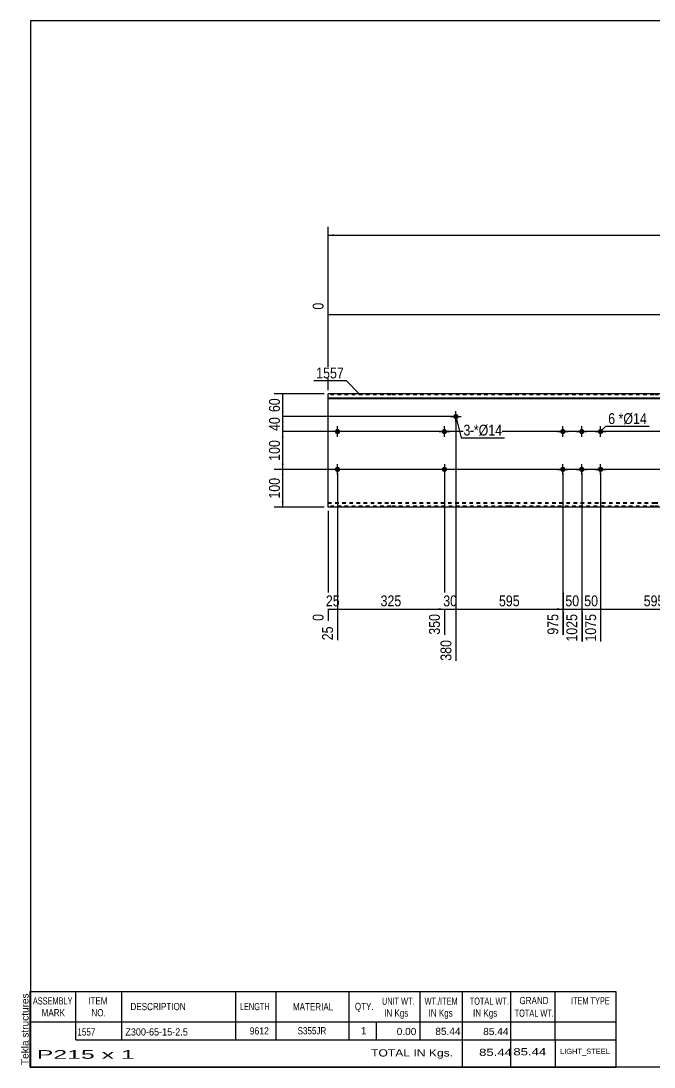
# Model space of a CAD drawing. Header units: millimetres. Extents: x -81 to 321, y -163 to 114.
# Drawn here: x -81.3 to 86.3, y -163.3 to 113.8 of the extents above; entities that cross this region are included whole.
import ezdxf

# ---------------------------------------------------------------- set-up
doc = ezdxf.new("R2010")
doc.units = ezdxf.units.MM
doc.linetypes.add('DXK_LINE_DOT1', pattern=[1.8814, 0.9407, -0.9407])
doc.styles.add('Arial', font='ARIAL.TTF', dxfattribs={"height": 0.2})
doc.styles.add('Arial Narrow', font='ARIALN.TTF', dxfattribs={"height": 0.2})

# ---------------------------------------------------------------- blocks, each defined once
blk = doc.blocks.new('Unknown-627192077-2045')
at = {"color": 5, "linetype": 'Continuous'}
for p, q in [((321.25, 113.75), (-78.75, 113.75)), ((-78.75, 113.75), (-78.75, -163.25)), ((321.25, -163.25), (321.25, 113.75)), ((-78.75, -163.25), (321.25, -163.25))]:
    blk.add_line(p, q, dxfattribs=at)
at = {"color": 174, "linetype": 'Continuous', "style": 'Arial'}
blk.add_text('Tekla structures', height=1.9102, rotation=90, dxfattribs=at).set_placement((-79.25, -162.75))
blk = doc.blocks.new('Part-627192077-1218 - 1203')
at = {"color": 2, "linetype": 'Continuous'}
for p, q in [((0, -15), (0, 15)), ((16.6, 15), (0, 15)), ((0, 13.94), (16.6, 13.94)), ((47.92, 15), (16.7, 15)), ((16.7, 13.94), (47.92, 13.94)), ((86.22, 15), (48.02, 15)), ((48.02, 13.94), (86.22, 13.94)), ((117.54, 15), (86.32, 15)), ((86.32, 13.94), (117.54, 13.94)), ((145.84, 15), (117.64, 15)), ((117.64, 13.94), (145.84, 13.94)), ((173.34, 15), (145.94, 15)), ((145.94, 13.94), (173.34, 13.94)), ((205.35, 15), (173.44, 15)), ((173.44, 13.94), (205.35, 13.94)), ((243.64, 15), (205.45, 15)), ((205.45, 13.94), (243.64, 13.94)), ((256.74, 15), (243.74, 15)), ((243.74, 13.94), (256.74, 13.94)), ((256.74, 15), (256.74, 13.94)), ((256.74, 13.94), (256.74, -15)), ((0, 13.76), (16.6, 13.76)), ((16.7, 13.76), (47.92, 13.76)), ((48.02, 13.76), (86.22, 13.76)), ((86.32, 13.76), (117.54, 13.76)), ((117.64, 13.76), (145.84, 13.76)), ((145.94, 13.76), (173.34, 13.76)), ((173.44, 13.76), (205.35, 13.76)), ((205.45, 13.76), (243.64, 13.76)), ((243.74, 13.76), (256.74, 13.76)), ((16.6, -15), (0, -15)), ((47.92, -15), (16.7, -15)), ((86.22, -15), (48.02, -15)), ((117.54, -15), (86.32, -15)), ((145.84, -15), (117.64, -15)), ((173.34, -15), (145.94, -15)), ((205.35, -15), (173.44, -15)), ((243.64, -15), (205.45, -15)), ((256.74, -15), (243.74, -15))]:
    blk.add_line(p, q, dxfattribs=at)
at = {"color": 7, "linetype": 'DXK_LINE_DOT1'}
for p, q in [((16.6, 14.75), (0, 14.75)), ((47.92, 14.75), (16.7, 14.75)), ((86.22, 14.75), (48.02, 14.75)), ((117.54, 14.75), (86.32, 14.75)), ((145.84, 14.75), (117.64, 14.75)), ((173.34, 14.75), (145.94, 14.75)), ((205.35, 14.75), (173.44, 14.75)), ((243.64, 14.75), (205.45, 14.75)), ((256.74, 14.75), (243.74, 14.75)), ((0, -13.76), (16.6, -13.76)), ((16.7, -13.76), (47.92, -13.76)), ((48.02, -13.76), (86.22, -13.76)), ((86.32, -13.76), (117.54, -13.76)), ((117.64, -13.76), (145.84, -13.76)), ((145.94, -13.76), (173.34, -13.76)), ((173.44, -13.76), (205.35, -13.76)), ((205.45, -13.76), (243.64, -13.76)), ((243.74, -13.76), (256.74, -13.76)), ((0, -13.94), (16.6, -13.94)), ((16.6, -14.75), (0, -14.75)), ((16.7, -13.94), (47.92, -13.94)), ((47.92, -14.75), (16.7, -14.75)), ((48.02, -13.94), (86.22, -13.94)), ((86.22, -14.75), (48.02, -14.75)), ((86.32, -13.94), (117.54, -13.94)), ((117.54, -14.75), (86.32, -14.75)), ((117.64, -13.94), (145.84, -13.94)), ((145.84, -14.75), (117.64, -14.75)), ((145.94, -13.94), (173.34, -13.94)), ((173.34, -14.75), (145.94, -14.75)), ((173.44, -13.94), (205.35, -13.94)), ((205.35, -14.75), (173.44, -14.75)), ((205.45, -13.94), (243.64, -13.94)), ((243.64, -14.75), (205.45, -14.75)), ((243.74, -13.94), (256.74, -13.94)), ((256.74, -14.75), (243.74, -14.75))]:
    blk.add_line(p, q, dxfattribs=at)
blk = doc.blocks.new('Bolt-627192077-1221 - 1203')
at = {"linetype": 'Continuous'}
blk.add_hatch(color=3, dxfattribs=at).paths.add_polyline_path([(31.49, -5, -1), (30.09, -5, -1)])
at = {"color": 3, "linetype": 'Continuous'}
for p, q in [((32.19, -5), (29.39, -5)), ((30.79, -3.6), (30.79, -6.4))]:
    blk.add_line(p, q, dxfattribs=at)
blk = doc.blocks.new('Bolt-627192077-1222 - 1203')
at = {"linetype": 'Continuous'}
for points in [[(61.42, 5, -1), (62.82, 5, -1)], [(66.42, 5, -1), (67.82, 5, -1)], [(71.42, 5, -1), (72.82, 5, -1)], [(61.42, -5, -1), (62.82, -5, -1)], [(66.42, -5, -1), (67.82, -5, -1)], [(71.42, -5, -1), (72.82, -5, -1)]]:
    blk.add_hatch(color=3, dxfattribs=at).paths.add_polyline_path(points)
at = {"color": 3, "linetype": 'Continuous'}
for p, q in [((62.12, 3.6), (62.12, 6.4)), ((67.12, 3.6), (67.12, 6.4)), ((72.12, 3.6), (72.12, 6.4)), ((60.72, 5), (63.52, 5)), ((65.72, 5), (68.52, 5)), ((70.72, 5), (73.52, 5)), ((60.72, -5), (63.52, -5)), ((62.12, -6.4), (62.12, -3.6)), ((65.72, -5), (68.52, -5)), ((67.12, -6.4), (67.12, -3.6)), ((70.72, -5), (73.52, -5)), ((72.12, -6.4), (72.12, -3.6))]:
    blk.add_line(p, q, dxfattribs=at)
blk = doc.blocks.new('Bolt-627192077-1224 - 1203')
at = {"linetype": 'Continuous'}
blk.add_hatch(color=3, dxfattribs=at).paths.add_polyline_path([(30.09, 5, -1), (31.49, 5, -1)])
at = {"color": 3, "linetype": 'Continuous'}
for p, q in [((30.79, 3.6), (30.79, 6.4)), ((29.39, 5), (32.19, 5))]:
    blk.add_line(p, q, dxfattribs=at)
blk = doc.blocks.new('Bolt-627192077-1226 - 1203')
at = {"linetype": 'Continuous'}
blk.add_hatch(color=3, dxfattribs=at).paths.add_polyline_path([(33.13, 8.98, -1), (34.53, 8.98, -1)])
at = {"color": 3, "linetype": 'Continuous'}
for p, q in [((32.43, 8.98), (35.23, 8.98)), ((33.83, 7.58), (33.83, 10.38))]:
    blk.add_line(p, q, dxfattribs=at)
blk = doc.blocks.new('Bolt-627192077-1229 - 1203')
at = {"linetype": 'Continuous'}
for points in [[(1.8, 5, -1), (3.2, 5, -1)], [(131.04, 5, -1), (132.44, 5, -1)]]:
    blk.add_hatch(color=3, dxfattribs=at).paths.add_polyline_path(points)
at = {"color": 3, "linetype": 'Continuous'}
for p, q in [((2.5, 3.6), (2.5, 6.4)), ((131.74, 3.6), (131.74, 6.4)), ((3.9, 5), (1.1, 5)), ((133.14, 5), (130.34, 5))]:
    blk.add_line(p, q, dxfattribs=at)
blk = doc.blocks.new('Bolt-627192077-1230 - 1203')
at = {"linetype": 'Continuous'}
for points in [[(1.8, -5, -1), (3.2, -5, -1)], [(131.04, -5, -1), (132.44, -5, -1)]]:
    blk.add_hatch(color=3, dxfattribs=at).paths.add_polyline_path(points)
at = {"color": 3, "linetype": 'Continuous'}
for p, q in [((3.9, -5), (1.1, -5)), ((2.5, -6.4), (2.5, -3.6)), ((133.14, -5), (130.34, -5)), ((131.74, -6.4), (131.74, -3.6))]:
    blk.add_line(p, q, dxfattribs=at)
blk = doc.blocks.new('StraightDimension-627192077-1279 - 1203')
at = {"linetype": 'Continuous'}
blk.add_hatch(color=7, dxfattribs=at).paths.add_polyline_path([(70.62, -41.75), (72.12, -42), (70.62, -42.25)])
at = {"color": 7, "linetype": 'Continuous'}
for p, q in [((67.12, -6), (67.12, -50.61)), ((72.12, -6), (72.12, -50.61)), ((67.12, -42), (72.12, -42))]:
    blk.add_line(p, q, dxfattribs=at)
at = {"color": 0}
blk.add_wipeout([(72.05, -41.85), (72.05, -37.65), (67.19, -37.65), (67.19, -41.85)], dxfattribs=at)
at = {"color": 3, "style": 'Arial Narrow'}
blk.add_text('50', height=2.863, dxfattribs=at).set_placement((67.79, -41.25))
at = {"color": 0, "linetype": 'Continuous'}
blk.add_wipeout([(71.52, -42.7), (67.32, -42.7), (67.32, -51.21), (71.52, -51.21)], dxfattribs=at)
at = {"color": 3, "linetype": 'Continuous', "style": 'Arial Narrow'}
blk.add_text('1075', height=2.863, rotation=90.0002, dxfattribs=at).set_placement((70.92, -50.61))
blk = doc.blocks.new('StraightDimension-627192077-1353 - 1203')
at = {"linetype": 'Continuous'}
for points in [[(-12.25, 3.5), (-12, 5), (-11.75, 3.5)], [(-11.75, -3.5), (-12, -5), (-12.25, -3.5)]]:
    blk.add_hatch(color=7, dxfattribs=at).paths.add_polyline_path(points)
at = {"color": 7, "linetype": 'Continuous'}
for p, q in [((218.54, 5), (-14.25, 5)), ((-12, -5), (-12, 5)), ((218.54, -5), (-14.25, -5))]:
    blk.add_line(p, q, dxfattribs=at)
at = {"color": 0}
blk.add_wipeout([(-12.15, 3.34), (-16.35, 3.34), (-16.35, -3.34), (-12.15, -3.34)], dxfattribs=at)
at = {"color": 3, "style": 'Arial Narrow'}
blk.add_text('100', height=2.863, rotation=90.0002, dxfattribs=at).set_placement((-12.75, -2.74))
blk = doc.blocks.new('StraightDimension-627192077-1284 - 1203')
at = {"linetype": 'Continuous'}
blk.add_hatch(color=7, dxfattribs=at).paths.add_polyline_path([(1, -41.75), (2.5, -42), (1, -42.25)])
at = {"color": 7, "linetype": 'Continuous'}
for p, q in [((2.5, -6), (2.5, -50.26)), ((0, -16), (0, -45.13)), ((0, -42), (2.5, -42))]:
    blk.add_line(p, q, dxfattribs=at)
at = {"color": 0}
blk.add_wipeout([(3.68, -41.85), (3.68, -37.65), (-1.18, -37.65), (-1.18, -41.85)], dxfattribs=at)
at = {"color": 0, "linetype": 'Continuous'}
blk.add_wipeout([(1.9, -46), (-2.3, -46), (-2.3, -50.86), (1.9, -50.86)], dxfattribs=at)
at = {"color": 3, "style": 'Arial Narrow'}
blk.add_text('25', height=2.863, dxfattribs=at).set_placement((-0.58, -41.25))
at = {"color": 0, "linetype": 'Continuous'}
blk.add_wipeout([(-0.6, -42.7), (-4.8, -42.7), (-4.8, -45.73), (-0.6, -45.73)], dxfattribs=at)
at = {"color": 3, "linetype": 'Continuous', "style": 'Arial Narrow'}
for s, height, p in [('0', 2.86, (-1.2, -45.13)), ('25', 2.863, (1.3, -50.26))]:
    blk.add_text(s, height=height, rotation=90.0002, dxfattribs=at).set_placement(p)
blk = doc.blocks.new('StraightDimension-627192077-1283 - 1203')
at = {"linetype": 'Continuous'}
blk.add_hatch(color=7, dxfattribs=at).paths.add_polyline_path([(29.29, -41.75), (30.79, -42), (29.29, -42.25)])
at = {"color": 7, "linetype": 'Continuous'}
for p, q in [((2.5, -6), (2.5, -50.26)), ((30.79, -6), (30.79, -48.78)), ((2.5, -42), (30.79, -42))]:
    blk.add_line(p, q, dxfattribs=at)
at = {"color": 0}
blk.add_wipeout([(19.99, -41.85), (19.99, -37.65), (13.3, -37.65), (13.3, -41.85)], dxfattribs=at)
at = {"color": 0, "linetype": 'Continuous'}
blk.add_wipeout([(30.19, -42.7), (25.99, -42.7), (25.99, -49.38), (30.19, -49.38)], dxfattribs=at)
at = {"color": 3, "style": 'Arial Narrow'}
blk.add_text('325', height=2.863, dxfattribs=at).set_placement((13.9, -41.25))
at = {"color": 3, "linetype": 'Continuous', "style": 'Arial Narrow'}
blk.add_text('350', height=2.863, rotation=90.0002, dxfattribs=at).set_placement((29.59, -48.78))
blk = doc.blocks.new('StraightDimension-627192077-1282 - 1203')
at = {"linetype": 'Continuous'}
blk.add_hatch(color=7, dxfattribs=at).paths.add_polyline_path([(32.33, -41.75), (33.83, -42), (32.33, -42.25)])
at = {"color": 7, "linetype": 'Continuous'}
for p, q in [((33.83, 7.98), (33.83, -55.68)), ((30.79, -6), (30.79, -48.78)), ((30.79, -42), (33.83, -42))]:
    blk.add_line(p, q, dxfattribs=at)
at = {"color": 0}
blk.add_wipeout([(34.74, -41.85), (34.74, -37.65), (29.88, -37.65), (29.88, -41.85)], dxfattribs=at)
at = {"color": 0, "linetype": 'Continuous'}
blk.add_wipeout([(33.23, -49.6), (29.03, -49.6), (29.03, -56.28), (33.23, -56.28)], dxfattribs=at)
at = {"color": 3, "style": 'Arial Narrow'}
blk.add_text('30', height=2.863, dxfattribs=at).set_placement((30.48, -41.25))
at = {"color": 3, "linetype": 'Continuous', "style": 'Arial Narrow'}
blk.add_text('380', height=2.863, rotation=90.0002, dxfattribs=at).set_placement((32.63, -55.68))
blk = doc.blocks.new('StraightDimension-627192077-1280 - 1203')
at = {"linetype": 'Continuous'}
blk.add_hatch(color=7, dxfattribs=at).paths.add_polyline_path([(65.62, -41.75), (67.12, -42), (65.62, -42.25)])
at = {"color": 7, "linetype": 'Continuous'}
for p, q in [((62.12, -6), (62.12, -48.78)), ((67.12, -6), (67.12, -50.61)), ((62.12, -42), (67.12, -42))]:
    blk.add_line(p, q, dxfattribs=at)
at = {"color": 0}
blk.add_wipeout([(67.05, -41.85), (67.05, -37.65), (62.19, -37.65), (62.19, -41.85)], dxfattribs=at)
at = {"color": 3, "style": 'Arial Narrow'}
blk.add_text('50', height=2.863, dxfattribs=at).set_placement((62.79, -41.25))
at = {"color": 0, "linetype": 'Continuous'}
blk.add_wipeout([(66.52, -42.7), (62.32, -42.7), (62.32, -51.21), (66.52, -51.21)], dxfattribs=at)
at = {"color": 3, "linetype": 'Continuous', "style": 'Arial Narrow'}
blk.add_text('1025', height=2.863, rotation=90.0002, dxfattribs=at).set_placement((65.92, -50.61))
blk = doc.blocks.new('StraightDimension-627192077-1354 - 1203')
at = {"linetype": 'Continuous'}
for points in [[(-12.25, -6.5), (-12, -5), (-11.75, -6.5)], [(-11.75, -13.5), (-12, -15), (-12.25, -13.5)]]:
    blk.add_hatch(color=7, dxfattribs=at).paths.add_polyline_path(points)
at = {"color": 7, "linetype": 'Continuous'}
for p, q in [((218.54, -5), (-14.25, -5)), ((-12, -15), (-12, -5)), ((-1, -15), (-14.25, -15))]:
    blk.add_line(p, q, dxfattribs=at)
at = {"color": 0}
blk.add_wipeout([(-12.15, -6.66), (-16.35, -6.66), (-16.35, -13.34), (-12.15, -13.34)], dxfattribs=at)
at = {"color": 3, "style": 'Arial Narrow'}
blk.add_text('100', height=2.863, rotation=90.0002, dxfattribs=at).set_placement((-12.75, -12.74))
blk = doc.blocks.new('StraightDimension-627192077-1395 - 1203')
at = {"linetype": 'Continuous'}
for points in [[(1.5, 56.75), (0, 57), (1.5, 57.25)], [(255.24, 57.25), (256.74, 57), (255.24, 56.75)]]:
    blk.add_hatch(color=7, dxfattribs=at).paths.add_polyline_path(points)
at = {"color": 7, "linetype": 'Continuous'}
for p, q in [((0, 16), (0, 59.25)), ((256.74, 16), (256.74, 59.25)), ((0, 57), (256.74, 57))]:
    blk.add_line(p, q, dxfattribs=at)
at = {"color": 0}
blk.add_wipeout([(132.63, 57.15), (132.63, 61.35), (124.11, 61.35), (124.11, 57.15)], dxfattribs=at)
at = {"color": 3, "style": 'Arial Narrow'}
blk.add_text('9612', height=2.863, dxfattribs=at).set_placement((124.71, 57.75))
blk = doc.blocks.new('StraightDimension-627192077-1281 - 1203')
at = {"linetype": 'Continuous'}
blk.add_hatch(color=7, dxfattribs=at).paths.add_polyline_path([(60.62, -41.75), (62.12, -42), (60.62, -42.25)])
at = {"color": 7, "linetype": 'Continuous'}
for p, q in [((33.83, 7.98), (33.83, -55.68)), ((62.12, -6), (62.12, -48.78)), ((33.83, -42), (62.12, -42))]:
    blk.add_line(p, q, dxfattribs=at)
at = {"color": 0}
blk.add_wipeout([(51.31, -41.85), (51.31, -37.65), (44.63, -37.65), (44.63, -41.85)], dxfattribs=at)
at = {"color": 0, "linetype": 'Continuous'}
blk.add_wipeout([(61.52, -42.7), (57.32, -42.7), (57.32, -49.38), (61.52, -49.38)], dxfattribs=at)
at = {"color": 3, "style": 'Arial Narrow'}
blk.add_text('595', height=2.863, dxfattribs=at).set_placement((45.23, -41.25))
at = {"color": 3, "linetype": 'Continuous', "style": 'Arial Narrow'}
blk.add_text('975', height=2.863, rotation=90.0002, dxfattribs=at).set_placement((60.92, -48.78))
blk = doc.blocks.new('StraightDimension-627192077-1351 - 1203')
at = {"linetype": 'Continuous'}
for points in [[(-12.25, 13.5), (-12, 15), (-11.75, 13.5)], [(-11.75, 10.48), (-12, 8.98), (-12.25, 10.48)]]:
    blk.add_hatch(color=7, dxfattribs=at).paths.add_polyline_path(points)
at = {"color": 7, "linetype": 'Continuous'}
for p, q in [((-1, 15), (-14.25, 15)), ((-12, 8.98), (-12, 15)), ((32.83, 8.98), (-14.25, 8.98))]:
    blk.add_line(p, q, dxfattribs=at)
at = {"color": 0}
blk.add_wipeout([(-12.15, 14.42), (-16.35, 14.42), (-16.35, 9.56), (-12.15, 9.56)], dxfattribs=at)
at = {"color": 3, "style": 'Arial Narrow'}
blk.add_text('60', height=2.863, rotation=90.0002, dxfattribs=at).set_placement((-12.75, 10.16))
blk = doc.blocks.new('StraightDimension-627192077-1341 - 1203')
at = {"linetype": 'Continuous'}
blk.add_hatch(color=7, dxfattribs=at).paths.add_polyline_path([(186.03, 36.25), (187.53, 36), (186.03, 35.75)])
at = {"color": 7, "linetype": 'Continuous'}
for p, q in [((187.53, -4), (187.53, 44.61)), ((0, 16), (0, 39.13)), ((0, 36), (187.53, 36))]:
    blk.add_line(p, q, dxfattribs=at)
at = {"color": 0, "linetype": 'Continuous'}
for points in [[(186.93, 45.21), (182.73, 45.21), (182.73, 36.7), (186.93, 36.7)], [(-0.6, 39.73), (-4.8, 39.73), (-4.8, 36.7), (-0.6, 36.7)]]:
    blk.add_wipeout(points, dxfattribs=at)
at = {"color": 0}
blk.add_wipeout([(98.02, 36.15), (98.02, 40.35), (89.51, 40.35), (89.51, 36.15)], dxfattribs=at)
at = {"color": 3, "linetype": 'Continuous', "style": 'Arial Narrow'}
for s, height, p in [('8350', 2.863, (186.33, 37.3)), ('0', 2.86, (-1.2, 37.3))]:
    blk.add_text(s, height=height, rotation=90.0002, dxfattribs=at).set_placement(p)
at = {"color": 3, "style": 'Arial Narrow'}
blk.add_text('8350', height=2.863, dxfattribs=at).set_placement((90.11, 36.75))
blk = doc.blocks.new('StraightDimension-627192077-1278 - 1203')
at = {"linetype": 'Continuous'}
blk.add_hatch(color=7, dxfattribs=at).paths.add_polyline_path([(98.91, -41.75), (100.41, -42), (98.91, -42.25)])
at = {"color": 7, "linetype": 'Continuous'}
for p, q in [((100.41, 7.98), (100.41, -50.61)), ((72.12, -6), (72.12, -50.61)), ((72.12, -42), (100.41, -42))]:
    blk.add_line(p, q, dxfattribs=at)
at = {"color": 0}
blk.add_wipeout([(89.61, -41.85), (89.61, -37.65), (82.92, -37.65), (82.92, -41.85)], dxfattribs=at)
at = {"color": 0, "linetype": 'Continuous'}
blk.add_wipeout([(99.81, -42.7), (95.61, -42.7), (95.61, -51.21), (99.81, -51.21)], dxfattribs=at)
at = {"color": 3, "style": 'Arial Narrow'}
blk.add_text('595', height=2.863, dxfattribs=at).set_placement((83.52, -41.25))
at = {"color": 3, "linetype": 'Continuous', "style": 'Arial Narrow'}
blk.add_text('1670', height=2.863, rotation=90.0002, dxfattribs=at).set_placement((99.21, -50.61))
blk = doc.blocks.new('StraightDimension-627192077-1352 - 1203')
at = {"linetype": 'Continuous'}
for points in [[(-12.25, 7.48), (-12, 8.98), (-11.75, 7.48)], [(-11.75, 6.5), (-12, 5), (-12.25, 6.5)]]:
    blk.add_hatch(color=7, dxfattribs=at).paths.add_polyline_path(points)
at = {"color": 7, "linetype": 'Continuous'}
for p, q in [((32.83, 8.98), (-14.25, 8.98)), ((-12, 5), (-12, 8.98)), ((218.54, 5), (-14.25, 5))]:
    blk.add_line(p, q, dxfattribs=at)
at = {"color": 0}
blk.add_wipeout([(-12.15, 9.42), (-16.35, 9.42), (-16.35, 4.56), (-12.15, 4.56)], dxfattribs=at)
at = {"color": 3, "style": 'Arial Narrow'}
blk.add_text('40', height=2.863, rotation=90.0002, dxfattribs=at).set_placement((-12.75, 5.16))
blk = doc.blocks.new('CBS_BOM-627192077-2104')
at = {"color": 7, "linetype": 'Continuous'}
for p, q in [((-78.78, -151.28), (-78.78, -143.28)), ((-78.78, -143.28), (76.14, -143.28)), ((-66.78, -151.28), (-66.78, -143.28)), ((-54.59, -151.28), (-54.59, -143.28)), ((-24.43, -151.28), (-24.43, -143.28)), ((-13.75, -151.28), (-13.75, -143.28)), ((5.57, -151.28), (5.57, -143.28)), ((24.37, -151.28), (24.37, -143.28)), ((35.58, -151.28), (35.58, -143.28)), ((48.37, -151.28), (48.37, -143.28)), ((60.12, -151.28), (60.12, -143.28)), ((76.14, -143.29), (76.14, -151.27)), ((-78.78, -151.28), (76.14, -151.28)), ((-78.78, -156.08), (-78.78, -151.28)), ((-66.78, -156.08), (-66.78, -151.28)), ((-54.59, -156.08), (-54.59, -151.28)), ((-24.43, -156.08), (-24.43, -151.28)), ((-13.75, -156.08), (-13.75, -151.28)), ((5.57, -156.08), (5.57, -151.28)), ((12.83, -156.08), (12.83, -151.28)), ((24.37, -156.08), (24.37, -151.28)), ((35.58, -156.08), (35.58, -151.28)), ((48.37, -156.08), (48.37, -151.28)), ((60.14, -156.08), (60.14, -151.28)), ((76.14, -151.28), (76.14, -156.08)), ((-78.78, -163.28), (-78.78, -156.1)), ((-66.78, -156.08), (76.14, -156.08)), ((35.58, -163.28), (35.58, -156.1)), ((48.37, -163.28), (48.37, -156.1)), ((60.18, -163.28), (60.18, -156.1)), ((76.14, -156.08), (76.14, -163.28)), ((-78.78, -163.28), (76.14, -163.28))]:
    blk.add_line(p, q, dxfattribs=at)
at = {"color": 3, "linetype": 'Continuous', "style": 'Arial'}
for s, height, width, p in [('ASSEMBLY', 1.91, 0.7, (-78.1, -146.71)), ('ITEM', 1.91, 0.8, (-63.45, -146.71)), ('DESCRIPTION', 1.9102, 0.8, (-52.27, -148.21)), ('LENGTH', 1.91, 0.7, (-23.32, -148.21)), ('MATERIAL', 1.91, 0.8, (-9.3, -148.26)), ('QTY.', 1.91, 0.8, (7.09, -148.18)), ('UNIT WT.', 1.91, 0.7, (14.26, -146.78)), ('WT./ITEM', 1.91, 0.7, (25.55, -146.78)), ('TOTAL WT.', 1.91, 0.7, (37.49, -146.78)), ('GRAND', 1.91, 0.8, (50.64, -146.62)), ('ITEM TYPE', 1.91, 0.7, (64.28, -146.7)), ('MARK', 1.91, 0.8, (-75.78, -149.84)), ('NO.', 1.91, 0.8, (-62.6, -149.84)), ('IN Kgs', 1.91, 0.8, (14.84, -149.92)), ('IN Kgs', 1.91, 0.8, (26.59, -149.92)), ('IN Kgs', 1.91, 0.8, (38.38, -149.92)), ('TOTAL WT.', 1.91, 0.7, (49.38, -149.96))]:
    blk.add_text(s, height=height, dxfattribs=dict(at, width=width)).set_placement(p)
at = {"color": 7, "linetype": 'Continuous', "style": 'Arial'}
for s, height, width, p in [('1557', 1.91, 0.8, (-66.32, -154.93)), ('Z300-65-15-2.5', 1.9102, 0.9, (-53.65, -154.93)), ('9612', 1.91, 0.85, (-20.71, -154.65)), ('S355JR', 1.91, 0.8, (-8.06, -154.62))]:
    blk.add_text(s, height=height, dxfattribs=dict(at, width=width)).set_placement(p)
for s, p in [('1', (8.66, -154.62)), ('0.00', (18.17, -154.81)), ('85.44', (28.39, -154.78)), ('85.44', (41.06, -154.81))]:
    blk.add_text(s, height=1.91, dxfattribs=at).set_placement(p)
at = {"color": 6, "linetype": 'Continuous', "style": 'Arial'}
for s, height, width, p in [('P215 x 1', 2.292, 2.05, (-77.06, -161.09)), ('TOTAL IN Kgs.', 1.9102, 1.2, (11.38, -160.48)), ('85.44', 1.91, 1.3, (39.97, -160.33)), ('85.44', 1.91, 1.3, (49.04, -160.17))]:
    blk.add_text(s, height=height, dxfattribs=dict(at, width=width)).set_placement(p)
blk.add_text('LIGHT_STEEL', height=1.4135, dxfattribs=at).set_placement((61.39, -159.83))
blk = doc.blocks.new('Mark-627192077-1398 - 1203')
at = {"color": 0}
blk.add_wipeout([(4.19, 19.09), (4.19, 22.09), (-3.13, 22.09), (-3.13, 19.09)], dxfattribs=at)
blk.add_wipeout([(4.19, 19.09), (4.19, 22.09), (-3.13, 22.09), (-3.13, 19.09)], dxfattribs=at)
at = {"color": 7, "linetype": 'Continuous'}
for p in [(-3.73, 18.49), (8.32, 14.95)]:
    blk.add_line(p, (4.79, 18.49), dxfattribs=at)
at = {"color": 3, "style": 'Arial Narrow'}
blk.add_text('1557', height=2.863, dxfattribs=at).set_placement((-3.13, 19.09))
blk = doc.blocks.new('MarkSet-627192077-1415 - 1203')
at = {"color": 0}
blk.add_wipeout([(37.67, 3.96), (37.67, 6.96), (35.84, 6.96), (35.84, 3.96)], dxfattribs=at)
blk.add_wipeout([(37.67, 3.96), (37.67, 6.96), (35.84, 6.96), (35.84, 3.96)], dxfattribs=at)
at = {"color": 7, "linetype": 'Continuous'}
blk.add_line((33.83, 8.98), (35.24, 3.36), dxfattribs=at)
at = {"color": 0}
blk.add_wipeout([(39.85, 3.96), (39.85, 6.96), (38.57, 6.96), (38.57, 3.96)], dxfattribs=at)
blk.add_wipeout([(39.85, 3.96), (39.85, 6.96), (38.57, 6.96), (38.57, 3.96)], dxfattribs=at)
at = {"color": 3, "style": 'Arial Narrow'}
blk.add_text('3', height=2.86, dxfattribs=at).set_placement((35.84, 3.96))
at = {"color": 0}
blk.add_wipeout([(46.06, 3.96), (46.06, 6.96), (39.85, 6.96), (39.85, 3.96)], dxfattribs=at)
blk.add_wipeout([(46.06, 3.96), (46.06, 6.96), (39.85, 6.96), (39.85, 3.96)], dxfattribs=at)
at = {"color": 7, "linetype": 'Continuous'}
blk.add_line((35.24, 3.36), (46.66, 3.36), dxfattribs=at)
at = {"color": 3, "style": 'Arial Narrow'}
for s, height, p in [('*', 2.86, (38.57, 3.96)), ('Ø14', 2.863, (39.85, 3.96))]:
    blk.add_text(s, height=height, dxfattribs=at).set_placement(p)
blk = doc.blocks.new('Mark-627192077-1432 - 1203')
at = {"color": 0}
blk.add_wipeout([(75.96, 7.01), (75.96, 10.01), (74.13, 10.01), (74.13, 7.01)], dxfattribs=at)
blk.add_wipeout([(75.96, 7.01), (75.96, 10.01), (74.13, 10.01), (74.13, 7.01)], dxfattribs=at)
at = {"color": 7, "linetype": 'Continuous'}
blk.add_line((72.12, 5), (73.53, 6.41), dxfattribs=at)
at = {"color": 0}
blk.add_wipeout([(78.14, 7.01), (78.14, 10.01), (76.86, 10.01), (76.86, 7.01)], dxfattribs=at)
blk.add_wipeout([(78.14, 7.01), (78.14, 10.01), (76.86, 10.01), (76.86, 7.01)], dxfattribs=at)
at = {"color": 3, "style": 'Arial Narrow'}
blk.add_text('6', height=2.86, dxfattribs=at).set_placement((74.13, 7.01))
at = {"color": 0}
blk.add_wipeout([(84.35, 7.01), (84.35, 10.01), (78.14, 10.01), (78.14, 7.01)], dxfattribs=at)
blk.add_wipeout([(84.35, 7.01), (84.35, 10.01), (78.14, 10.01), (78.14, 7.01)], dxfattribs=at)
at = {"color": 7, "linetype": 'Continuous'}
blk.add_line((73.53, 6.41), (84.95, 6.41), dxfattribs=at)
at = {"color": 3, "style": 'Arial Narrow'}
for s, height, p in [('*', 2.86, (76.86, 7.01)), ('Ø14', 2.863, (78.14, 7.01))]:
    blk.add_text(s, height=height, dxfattribs=at).set_placement(p)

msp = doc.modelspace()

# ---------------------------------------------------------------- block references
for name in ['Unknown-627192077-2045', 'Part-627192077-1218 - 1203', 'Bolt-627192077-1226 - 1203', 'Bolt-627192077-1229 - 1203', 'Bolt-627192077-1224 - 1203', 'Bolt-627192077-1222 - 1203', 'Bolt-627192077-1230 - 1203', 'Bolt-627192077-1221 - 1203', 'CBS_BOM-627192077-2104']:
    msp.add_blockref(name, (0, 0))

# ---------------------------------------------------------------- next in the draw order: block references
for name in ['StraightDimension-627192077-1395 - 1203', 'StraightDimension-627192077-1279 - 1203']:
    msp.add_blockref(name, (0, 0))

# ---------------------------------------------------------------- next in the draw order: block references
msp.add_blockref('StraightDimension-627192077-1353 - 1203', (0, 0))

# ---------------------------------------------------------------- next in the draw order: block references
for name in ['StraightDimension-627192077-1284 - 1203', 'StraightDimension-627192077-1280 - 1203']:
    msp.add_blockref(name, (0, 0))

# ---------------------------------------------------------------- next in the draw order: block references
msp.add_blockref('StraightDimension-627192077-1283 - 1203', (0, 0))

# ---------------------------------------------------------------- next in the draw order: block references
msp.add_blockref('StraightDimension-627192077-1282 - 1203', (0, 0))

# ---------------------------------------------------------------- next in the draw order: block references
msp.add_blockref('StraightDimension-627192077-1354 - 1203', (0, 0))

# ---------------------------------------------------------------- next in the draw order: block references
msp.add_blockref('StraightDimension-627192077-1281 - 1203', (0, 0))

# ---------------------------------------------------------------- next in the draw order: block references
msp.add_blockref('StraightDimension-627192077-1351 - 1203', (0, 0))

# ---------------------------------------------------------------- next in the draw order: block references
msp.add_blockref('StraightDimension-627192077-1341 - 1203', (0, 0))

# ---------------------------------------------------------------- next in the draw order: block references
for name in ['Mark-627192077-1398 - 1203', 'StraightDimension-627192077-1278 - 1203']:
    msp.add_blockref(name, (0, 0))

# ---------------------------------------------------------------- next in the draw order: block references
msp.add_blockref('StraightDimension-627192077-1352 - 1203', (0, 0))

# ---------------------------------------------------------------- next in the draw order: block references
for name in ['MarkSet-627192077-1415 - 1203', 'Mark-627192077-1432 - 1203']:
    msp.add_blockref(name, (0, 0))

doc.saveas('drawing.dxf')
